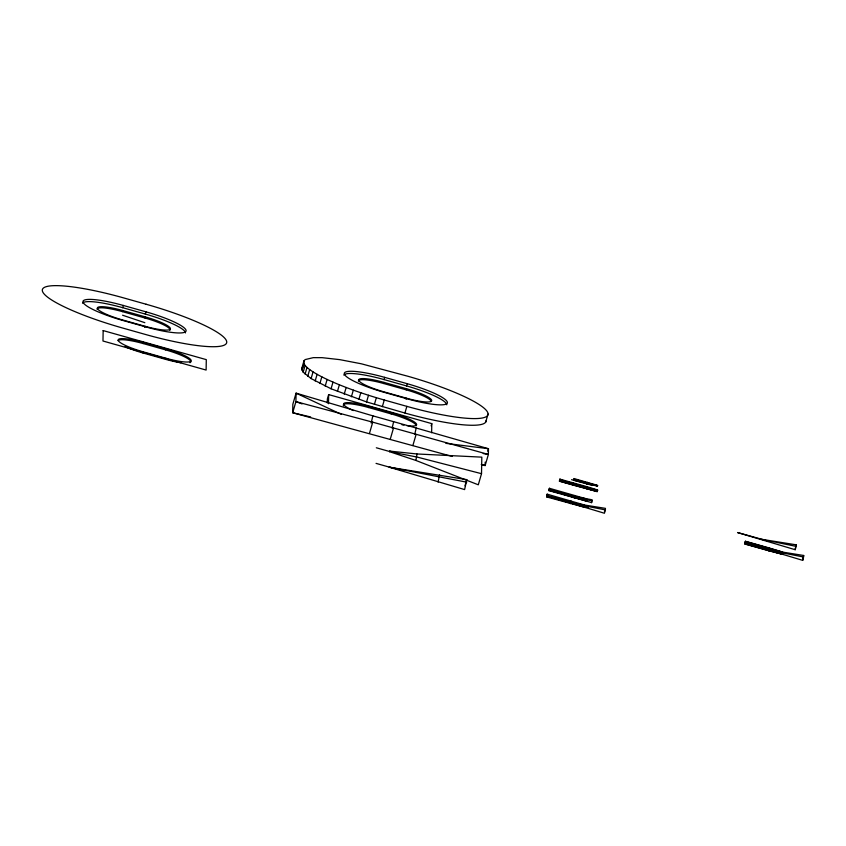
<?xml version="1.0" encoding="UTF-8"?>
<svg xmlns="http://www.w3.org/2000/svg" width="846" height="846" viewBox="0 0 846 846"><rect width="100%" height="100%" fill="white"/><g stroke="black" fill="none" stroke-linecap="round" stroke-linejoin="round"><path stroke-width="1.27" d="M327.296 402.939L327.36 399.026L328.65 394.585L431.788 423.635L431.629 432.761M328.491 403.711L328.65 394.585M376.058 463.386L389.34 467.129M376.322 447.777L389.615 451.521M389.34 467.235L466.791 479.64L464.602 489.58L389.34 467.235L466.749 482.178M389.604 451.711L389.668 451.108L416.983 453.974L481.818 457.147L481.522 473.686L478.297 484.8L415.936 460.457L389.604 451.711L416.93 457.03L481.522 473.686M416.983 453.974L415.936 460.457M439.539 474.786L438.101 482.114M485.202 462.117L485.149 465.564L481.342 464.507M546.77 496.369L547.151 495.629L584.512 505.813L584.121 507.145L546.759 496.962L547.172 494.159L584.523 505.02M559.016 493.081L549.001 490.257L549.382 489.348L586.743 499.722L586.352 501.054L548.991 490.68L549.403 488.29L586.754 498.95M570.965 500.864L570.553 503.656L570.944 502.323L570.564 503.063L546.78 496.2M571.579 479.661L587.124 483.997L597.636 485.699L573.916 479.196L573.567 480.179L597.54 485.974L587.082 484.113L597.646 485.382L573.926 478.529L573.535 480.295M573.017 484.198L572.996 485.075L597.17 491.6L597.551 490.268L559.819 479.819L559.83 479.143L587.399 486.81L597.562 489.95L597.456 490.543L587.008 488.681L587.388 487.687L586.997 489.02L587.399 486.81M561.522 493.778L591.608 502.64L591.618 501.657M591.608 502.64L592.158 499.806L567.782 495.333M574.434 503.825L570.564 503.063L604.425 513.247L605.398 509.905L605.429 508.361L570.564 502.788L564.303 501.022M782.783 552.924L745.421 542.741L745.051 543.481L745.432 542.572L782.783 552.924L782.402 554.257L768.824 550.778L745.04 544.073L745.062 542.614M745.506 543.492L755.679 546.357M773.995 551.201L768.834 550.186L768.824 550.778L769.215 549.445M768.866 541.229L737.553 532.546L795.198 549.71L795.229 548.166M796.171 546.379L796.192 544.824L761.337 539.251L796.171 546.379L795.198 549.71M768.834 550.186L802.706 560.359L803.7 555.484L768.845 549.9L769.236 547.975L745.453 541.281L745.062 542.783M802.706 560.359L803.7 555.484M547.172 494.159L546.78 496.084L561.807 500.314M745.453 541.281L745.051 543.206L745.453 541.451L782.804 552.142L769.236 547.975M549.403 488.29L549.001 490.046L559.026 492.869M769.236 548.145L768.845 549.9L771.351 550.566M371.172 423.021L372.843 415.851L296.068 393.147L292.843 404.251L292.695 412.742L452.176 456.438M414.752 434.273L416.211 428.023L372.843 415.851M392.142 428.097L393.633 421.71M573.398 482.865L573.006 484.536L582.344 487.169M587.484 482.347L587.082 484.113M82.517 303.185A41.888 7.276 16.2 0 1 122.712 307.69L123.357 305.469L145.946 311.825A41.888 7.276 16.2 0 1 186.088 330.701A41.888 7.276 16.2 0 1 145.681 326.884L123.093 320.528A41.888 7.276 16.2 0 1 82.95 301.652A41.888 7.276 16.2 0 1 123.357 305.469M97.036 309.224A26.226 4.558 16.2 0 1 122.342 311.614L122.67 310.503L145.248 316.869A26.226 4.558 16.2 0 1 170.384 328.682A26.226 4.558 16.2 0 1 145.089 326.292L122.501 319.936A26.226 4.558 16.2 0 1 97.364 308.113A26.226 4.558 16.2 0 1 122.67 310.503M185.443 332.922A41.888 7.276 16.2 0 0 145.301 314.056L145.946 311.825M169.835 330.352A26.226 4.558 16.2 0 0 144.93 317.98L145.248 316.869M144.761 327.402L145.089 326.292M118.038 340.6A26.226 4.558 16.2 0 1 143.111 343.539L143.429 342.429L166.017 348.795A26.226 4.558 16.2 0 1 191.154 360.608A26.226 4.558 16.2 0 1 165.848 358.218L143.27 351.862A26.226 4.558 16.2 0 1 118.133 340.039A26.226 4.558 16.2 0 1 143.429 342.429M180.896 362.68A26.226 4.558 16.2 0 1 165.53 359.328L142.942 352.972L143.27 351.862M189.948 362.701A26.226 4.558 16.2 0 0 165.689 349.906L166.017 348.795M165.53 359.328L165.848 358.218M486.122 420.705A84.166 14.615 16.2 0 1 404.927 413.038L366.561 401.935L331.061 388.779L311.106 378.574L303.175 372.145L301.673 368.75L304.031 360.713L305.216 359.571L313.295 357.647L322.146 357.668L339.796 359.645L361.305 363.791L407.391 376.121A84.166 14.615 16.2 0 1 488.057 414.043L485.699 422.08M302.043 370.347L303.978 363.685L304.031 360.713M303.175 372.145L305.12 365.472L303.978 363.685M305.089 374.122L307.024 367.46L305.12 365.472M307.733 376.28L309.668 369.607L307.024 367.46M311.106 378.574L313.041 371.912L309.668 369.607M315.167 380.996L317.102 374.334L313.041 371.912M319.883 383.524L321.818 376.861L317.102 374.334M325.192 386.125L327.127 379.463L321.818 376.861M331.061 388.779L332.996 382.117L327.127 379.463M337.427 391.455L339.362 384.793L332.996 382.117M344.216 394.141L346.162 387.479L339.362 384.793M351.386 396.795L353.321 390.133L346.162 387.479M358.863 399.407L360.798 392.745L353.321 390.133M366.561 401.935L368.496 395.272L360.798 392.745M343.497 405.826A26.226 4.558 16.2 0 1 368.592 407.539L368.919 406.429L391.508 412.795A26.226 4.558 16.2 0 1 415.333 422.714A26.226 4.558 16.2 0 1 406.704 425.57M374.408 404.367L376.343 397.705L368.496 395.272M343.825 375.074A41.888 7.276 16.2 0 1 384.031 379.579L384.676 377.358L407.254 383.714A41.888 7.276 16.2 0 1 447.407 402.59A41.888 7.276 16.2 0 1 406.989 398.773L384.412 392.407A41.888 7.276 16.2 0 1 344.269 373.541A41.888 7.276 16.2 0 1 384.676 377.358M358.355 381.112A26.226 4.558 16.2 0 1 383.661 383.502L383.978 382.392L406.566 388.748A26.226 4.558 16.2 0 1 431.703 400.57A26.226 4.558 16.2 0 1 406.397 398.18L383.809 391.814A26.226 4.558 16.2 0 1 358.672 380.002A26.226 4.558 16.2 0 1 383.978 382.392M369.501 433.289L372.726 422.175L488.375 454.461L485.149 465.564L481.406 464.412M382.339 406.672L384.274 400.01L406.863 406.366A84.166 14.615 16.2 0 0 488.057 414.043M416.317 425.718A26.226 4.558 16.2 0 0 391.18 413.906L391.508 412.795M390.281 439.137L393.506 428.034M446.762 404.811A41.888 7.276 16.2 0 0 406.609 385.935L407.254 383.714M431.27 401.184A26.226 4.558 16.2 0 0 406.239 389.858L406.566 388.748M389.668 451.108L393.379 452.166M406.08 399.291L406.397 398.18M404.927 413.038L406.863 406.366M412.869 445.546L416.095 434.442M431.143 425.855L431.788 423.635M465.004 485.816L466.791 479.64M487.751 451.182L488.47 448.718L416.211 428.023M546.759 496.962L547.151 495.629M548.991 490.68L549.382 489.348M573.176 496.042L572.784 497.374L592.147 500.79M597.562 489.95L597.17 491.6L587.008 488.681M604.456 511.693L605.102 509.472M745.04 544.073L745.432 542.572M745.04 543.904L768.834 550.609L769.215 549.276M795.547 547.055L796.192 544.824M301.673 368.75L303.28 366.244M587.124 483.997L587.473 483.013M445.863 443.346L488.47 448.718L488.375 454.461L483.214 453.53M597.466 490.342L587.008 488.48L597.17 491.346L591.534 489.538M570.564 503.063L574.371 503.814L570.564 502.788M576.898 504.311L584.512 505.813M577.014 504.332L605.398 509.905M776.448 551.677L803.668 557.028M310.63 416.951L292.695 412.742L295.92 401.628L296.068 393.147L341.414 414.392M389.34 466.981L401.85 470.207M572.795 496.75L577.818 498.051M584.375 506.416L588.139 507.41M372.726 422.175L295.92 401.628L302.096 403.923M768.834 550.609L782.402 554.257M384.031 379.579L406.609 385.935M122.712 307.69L145.301 314.056M383.661 383.502L406.239 389.858M122.342 311.614L144.93 317.98M143.111 343.539L165.689 349.906M368.592 407.539L391.18 413.906M585.844 488.354L559.439 481.152L559.83 479.143L573.006 484.536L566.841 482.696M748.805 544.264L761.326 547.785M760.766 547.743L764.573 548.864M748.805 544.538L761.326 548.071M561.522 493.567L565.287 494.624M549.001 490.13L564.969 494.667M567.433 495.322L572.34 496.739M376.343 397.705L384.274 400.01M122.585 315.22L144.846 322.686M403.965 425.136A26.226 4.558 16.2 0 1 402.009 424.777M353.417 410.564A26.226 4.558 16.2 0 1 344.978 402.908A26.226 4.558 16.2 0 1 368.919 406.429M142.942 352.972A26.226 4.558 16.2 0 1 125.134 346.564M103.159 330.585L102.979 341.012L206.117 370.062L206.297 359.635L103.159 330.585M559.819 479.819L559.439 481.152L572.996 485.075L573.387 483.743L573.006 484.737L559.819 479.819M146.083 304.232L123.495 297.866A84.166 14.615 16.2 0 0 42.3 290.199A84.166 14.615 16.2 0 0 122.966 328.121L145.544 334.487A84.166 14.615 16.2 0 0 226.739 342.154A84.166 14.615 16.2 0 0 146.083 304.232"/></g></svg>
